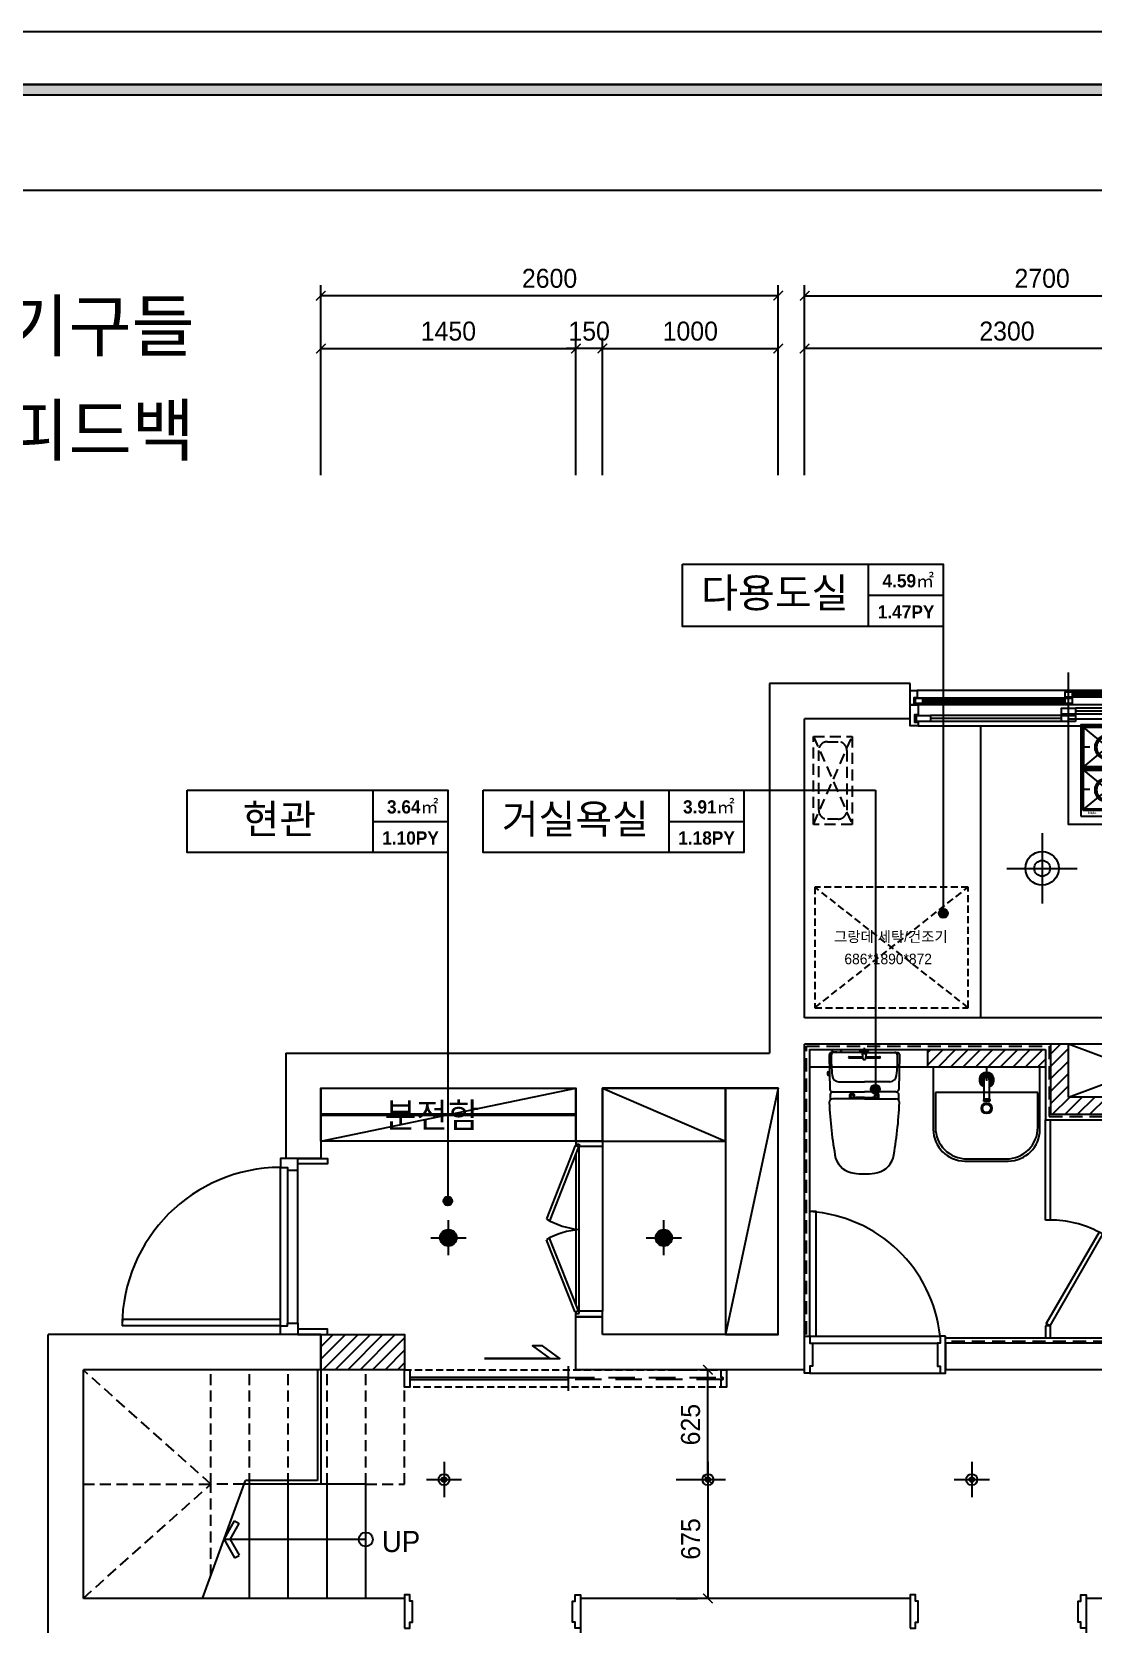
# Model space of a CAD drawing. Extents: x 11416736 to 11582377, y -14295679 to -14163266.
# Drawn here: x 11476515 to 11482548, y -14179648 to -14170596 of the extents above; entities that cross this region are included whole.
import ezdxf
from ezdxf.enums import TextEntityAlignment as Align

# ---------------------------------------------------------------- set-up
doc = ezdxf.new("R2010")
doc.units = 0
doc.header["$LTSCALE"] = 50
doc.header["$MEASUREMENT"] = 0
for name, pattern in [('DH-HID2', [1.2, 0.8, -0.4]), ('HID', [2.3, 1.5, -0.8]), ('HIDDEN', [0.375, 0.25, -0.125])]:
    doc.linetypes.add(name, pattern=pattern)
doc.layers.get('0').update_dxf_attribs({"linetype": 'CONTINUOUS'})
doc.layers.get('DEFPOINTS').update_dxf_attribs({"linetype": 'CONTINUOUS'})
for name, color, linetype in [('! 06 중심선', 11, 'CONTINUOUS'), ('! 07 유리', 153, 'CONTINUOUS'), ('! 08 창호', 4, 'CONTINUOUS'), ('! 10 계단', 9, 'CONTINUOUS'), ('! 12 지시선_안내선', 252, 'CONTINUOUS'), ('! 18 가구 주차 설치물', 252, 'CONTINUOUS'), ('! 22 text 진한선', 7, 'CONTINUOUS'), ('! 32 스크린 75', 155, 'CONTINUOUS'), ('- 02 내력벽', 2, 'CONTINUOUS'), ('- 03 비내력벽', 93, 'CONTINUOUS'), ('- 04 마감선 01', 125, 'CONTINUOUS'), ('- 06 마감선 03_방수', 8, 'HIDDEN'), ('0-ELC TEXT', 7, 'CONTINUOUS'), ('03-TEXT', 3, 'CONTINUOUS'), ('07-DIM WAL', 5, 'CONTINUOUS'), ('2.글자선', 60, 'CONTINUOUS'), ('6', 6, 'CONTINUOUS'), ('CEIL_SYM', 4, 'CONTINUOUS'), ('CO-BATH', 6, 'CONTINUOUS'), ('CO-DOOR', 8, 'CONTINUOUS'), ('CO-FURB-DN', 9, 'CONTINUOUS'), ('DIM', 7, 'CONTINUOUS'), ('E-WALL2', 3, 'CONTINUOUS'), ('F-SYM', 7, 'CONTINUOUS'), ('fin', 5, 'CONTINUOUS'), ('FORM(YOURNAME)-11', 1, 'CONTINUOUS'), ('FU-FURM', 251, 'DH-HID2'), ('HL', 6, 'HIDDEN'), ('RC-LIGHT', 7, 'CONTINUOUS'), ('도면층4', 4, 'CONTINUOUS')]:
    doc.layers.add(name, color=color, linetype=linetype)
doc.styles.add('DH-TEXT', font='')
doc.styles.add('YOURNAME', font='HY울릉도M.TTF')
doc.styles.add('굴림', font='Gulim.ttf')
doc.styles.add('넥슨고딕', font='NEXONLv1GothicBold.ttf')
doc.styles.add('맑은 고딕', font='malgun.ttf')
doc.styles.add('코레일둥고', font='Korail_Round_Gothic_Medium.ttf')
doc.styles.get('DH-TEXT').set_extended_font_data('HY울릉도L')
doc.dimstyles.new('YOURNAME-60', dxfattribs={"dimscale": 60, "dimtxt": 1.8, "dimasz": 0.9, "dimexe": 1, "dimexo": 3, "dimgap": 0.7, "dimtad": 1, "dimdec": 0, "dimzin": 0, "dimdsep": 46, "dimtxsty": 'YOURNAME', "dimblk": 'ARCHTICK', "dimcen": 0, "dimclrd": 1, "dimclre": 1, "dimclrt": 7, "dimadec": 0, "dimazin": 0, "dimtfac": 1, "dimtdec": 0, "dimtix": 1, "dimtmove": 2, "dimatfit": 3, "dimldrblk": 'ARCHTICK', "dimfxl": 0, "dimtolj": 1, "dimtzin": 0, "dimarcsym": 0})
pattern_1 = [(45, (0, 0), (-35.35533906, 35.35533906), [])]

# ---------------------------------------------------------------- blocks, each defined once
blk = doc.blocks.new('FORM-PLAN')
at = {"layer": 'FORM(YOURNAME)-11'}
h = blk.add_hatch(color=256, dxfattribs=at)
h.dxf.hatch_style = 1
h.paths.add_polyline_path([(-71444, 55115), (10556, 55115), (10556, 54915), (-71444, 54915)])
h.paths.add_polyline_path([(-71444, -2085), (10556, -2085), (10556, -2285), (-71444, -2285)])
at = {"layer": 'DEFPOINTS', "color": 158}
for points in [[(-71444, -2285), (10556, -2285), (10556, 55115), (-71444, 55115)], [(-69444, 53115), (-64, 53115), (-64, 1215), (-69444, 1215)]]:
    blk.add_lwpolyline(points, close=True, dxfattribs=at)
at = {"layer": 'FORM(YOURNAME)-11', "color": 250}
blk.add_lwpolyline([(-72444, -3285), (11556, -3285), (11556, 56115), (-72444, 56115)], close=True, dxfattribs=at)
at = {"layer": 'FORM(YOURNAME)-11'}
blk.add_lwpolyline([(-71444, 55115), (10556, 55115), (10556, 54915), (-71444, 54915)], close=True, dxfattribs=at)
at = {"layer": 'FORM(YOURNAME)-11', "color": 3, "style": 'YOURNAME'}
for tag, height, p in [('1', 450, (9905, 18188)), ('2', 450, (9905, 17544)), ('3', 450, (9905, 16257)), ('4', 450, (9905, 14326)), ('5', 515, (9905, 12009)), ('6', 515, (9905, 9757)), ('7', 515, (9905, 7504)), ('8', 515, (9905, 5252)), ('9', 515, (9905, 2999)), ('10', 515, (5655, 811)), ('11', 515, (9905, 747)), ('12', 515, (5655, -1441)), ('13', 515, (9905, -1441))]:
    blk.add_attdef(tag, text='', height=height, dxfattribs=at).set_placement(p, align=Align.MIDDLE_RIGHT)
blk = doc.blocks.new('*U327')
at = {"layer": 'F-SYM', "xscale": 0.3, "yscale": 0.3, "zscale": 0.3}
blk.add_blockref('FORM-PLAN', (11494228.9, -14187431), dxfattribs=at)
blk = doc.blocks.new('_ARCHTICK')
at = {"color": 0, "linetype": 'ByBlock', "const_width": 0.15}
blk.add_lwpolyline([(-0.5, -0.5), (0.5, 0.5)], dxfattribs=at)
blk = doc.blocks.new('*D229')
at = {"layer": 'DEFPOINTS', "color": 0, "ltscale": 30}
for p in [(11483607.6, -14172096.5), (11480907.6, -14173296.5), (11483607.6, -14173296.5)]:
    blk.add_point(p, dxfattribs=at)
at = {"layer": 'DIM', "color": 1, "lineweight": -2, "ltscale": 30}
for p, q in [((11480907.6, -14173116.5), (11480907.6, -14172036.5)), ((11480907.6, -14172096.5), (11483607.6, -14172096.5)), ((11483607.6, -14173116.5), (11483607.6, -14172036.5))]:
    blk.add_line(p, q, dxfattribs=at)
at = {"layer": 'DIM', "color": 1, "lineweight": -2, "ltscale": 30, "xscale": 54, "yscale": 54, "zscale": 54, "rotation": 180}
blk.add_blockref('_ARCHTICK', (11480907.6, -14172096.5), dxfattribs=at)
at = {"layer": 'DIM', "color": 1, "lineweight": -2, "ltscale": 30, "xscale": 54, "yscale": 54, "zscale": 54}
blk.add_blockref('_ARCHTICK', (11483607.6, -14172096.5), dxfattribs=at)
at = {"layer": 'DIM', "color": 7, "ltscale": 30, "insert": (11482257.6, -14171998.3), "char_height": 108, "attachment_point": 5, "style": 'YOURNAME'}
blk.add_mtext('\\A1;2700', dxfattribs=at)
blk = doc.blocks.new('*D231')
at = {"layer": 'DEFPOINTS', "color": 0, "ltscale": 30}
for p in [(11480907.6, -14172396.5), (11480907.6, -14173296.5), (11483207.6, -14173296.5)]:
    blk.add_point(p, dxfattribs=at)
at = {"layer": 'DIM', "color": 1, "lineweight": -2, "ltscale": 30}
for p, q in [((11480907.6, -14173116.5), (11480907.6, -14172336.5)), ((11483207.6, -14172396.5), (11480907.6, -14172396.5)), ((11483207.6, -14173116.5), (11483207.6, -14172336.5))]:
    blk.add_line(p, q, dxfattribs=at)
at = {"layer": 'DIM', "color": 1, "lineweight": -2, "ltscale": 30, "xscale": 54, "yscale": 54, "zscale": 54, "rotation": 180}
blk.add_blockref('_ARCHTICK', (11480907.6, -14172396.5), dxfattribs=at)
at = {"layer": 'DIM', "color": 1, "lineweight": -2, "ltscale": 30, "xscale": 54, "yscale": 54, "zscale": 54}
blk.add_blockref('_ARCHTICK', (11483207.6, -14172396.5), dxfattribs=at)
at = {"layer": 'DIM', "color": 7, "ltscale": 30, "insert": (11482057.6, -14172298.3), "char_height": 108, "attachment_point": 5, "style": 'YOURNAME'}
blk.add_mtext('\\A1;2300', dxfattribs=at)
blk = doc.blocks.new('*D232')
at = {"layer": 'DEFPOINTS', "color": 0, "ltscale": 30}
for p in [(11478157.6, -14172096.5), (11478157.6, -14173296.5), (11480757.6, -14173296.5)]:
    blk.add_point(p, dxfattribs=at)
at = {"layer": 'DIM', "color": 1, "lineweight": -2, "ltscale": 30}
for p, q in [((11478157.6, -14173116.5), (11478157.6, -14172036.5)), ((11480757.6, -14172096.5), (11478157.6, -14172096.5)), ((11480757.6, -14173116.5), (11480757.6, -14172036.5))]:
    blk.add_line(p, q, dxfattribs=at)
at = {"layer": 'DIM', "color": 1, "lineweight": -2, "ltscale": 30, "xscale": 54, "yscale": 54, "zscale": 54, "rotation": 180}
blk.add_blockref('_ARCHTICK', (11478157.6, -14172096.5), dxfattribs=at)
at = {"layer": 'DIM', "color": 1, "lineweight": -2, "ltscale": 30, "xscale": 54, "yscale": 54, "zscale": 54}
blk.add_blockref('_ARCHTICK', (11480757.6, -14172096.5), dxfattribs=at)
at = {"layer": 'DIM', "color": 7, "ltscale": 30, "insert": (11479457.6, -14171998.2), "char_height": 108, "attachment_point": 5, "style": 'YOURNAME'}
blk.add_mtext('\\A1;2600', dxfattribs=at)
blk = doc.blocks.new('*D233')
at = {"layer": 'DEFPOINTS', "color": 0, "ltscale": 30}
for p in [(11479607.6, -14172396.5), (11478157.6, -14173296.5), (11479607.6, -14173296.5)]:
    blk.add_point(p, dxfattribs=at)
at = {"layer": 'DIM', "color": 1, "lineweight": -2, "ltscale": 30}
for p, q in [((11478157.6, -14173116.5), (11478157.6, -14172336.5)), ((11478157.6, -14172396.5), (11479607.6, -14172396.5)), ((11479607.6, -14173116.5), (11479607.6, -14172336.5))]:
    blk.add_line(p, q, dxfattribs=at)
at = {"layer": 'DIM', "color": 1, "lineweight": -2, "ltscale": 30, "xscale": 54, "yscale": 54, "zscale": 54, "rotation": 180}
blk.add_blockref('_ARCHTICK', (11478157.6, -14172396.5), dxfattribs=at)
at = {"layer": 'DIM', "color": 1, "lineweight": -2, "ltscale": 30, "xscale": 54, "yscale": 54, "zscale": 54}
blk.add_blockref('_ARCHTICK', (11479607.6, -14172396.5), dxfattribs=at)
at = {"layer": 'DIM', "color": 7, "ltscale": 30, "insert": (11478882.6, -14172298.3), "char_height": 108, "attachment_point": 5, "style": 'YOURNAME'}
blk.add_mtext('\\A1;1450', dxfattribs=at)
blk = doc.blocks.new('*D234')
at = {"layer": 'DEFPOINTS', "color": 0, "ltscale": 30}
for p in [(11479607.6, -14172396.5), (11479607.6, -14173296.5), (11479757.6, -14173296.5)]:
    blk.add_point(p, dxfattribs=at)
at = {"layer": 'DIM', "color": 1, "lineweight": -2, "ltscale": 30}
for p, q in [((11479607.6, -14172396.5), (11479553.6, -14172396.5)), ((11479607.6, -14173116.5), (11479607.6, -14172336.5)), ((11479757.6, -14172396.5), (11479607.6, -14172396.5)), ((11479757.6, -14173116.5), (11479757.6, -14172336.5)), ((11479757.6, -14172396.5), (11479811.6, -14172396.5))]:
    blk.add_line(p, q, dxfattribs=at)
at = {"layer": 'DIM', "color": 1, "lineweight": -2, "ltscale": 30, "xscale": 54, "yscale": 54, "zscale": 54}
blk.add_blockref('_ARCHTICK', (11479607.6, -14172396.5), dxfattribs=at)
at = {"layer": 'DIM', "color": 1, "lineweight": -2, "ltscale": 30, "xscale": 54, "yscale": 54, "zscale": 54, "rotation": 180}
blk.add_blockref('_ARCHTICK', (11479757.6, -14172396.5), dxfattribs=at)
at = {"layer": 'DIM', "color": 7, "ltscale": 30, "insert": (11479682.6, -14172298.3), "char_height": 108, "attachment_point": 5, "style": 'YOURNAME'}
blk.add_mtext('\\A1;150', dxfattribs=at)
blk = doc.blocks.new('*D209')
at = {"layer": 'DEFPOINTS', "color": 0, "ltscale": 30}
for p in [(11480757.6, -14172396.5), (11479757.6, -14173296.5), (11480757.6, -14173296.5)]:
    blk.add_point(p, dxfattribs=at)
at = {"layer": 'DIM', "color": 1, "lineweight": -2, "ltscale": 30}
for p, q in [((11479757.6, -14173116.5), (11479757.6, -14172336.5)), ((11479757.6, -14172396.5), (11480757.6, -14172396.5)), ((11480757.6, -14173116.5), (11480757.6, -14172336.5))]:
    blk.add_line(p, q, dxfattribs=at)
at = {"layer": 'DIM', "color": 1, "lineweight": -2, "ltscale": 30, "xscale": 54, "yscale": 54, "zscale": 54, "rotation": 180}
blk.add_blockref('_ARCHTICK', (11479757.6, -14172396.5), dxfattribs=at)
at = {"layer": 'DIM', "color": 1, "lineweight": -2, "ltscale": 30, "xscale": 54, "yscale": 54, "zscale": 54}
blk.add_blockref('_ARCHTICK', (11480757.6, -14172396.5), dxfattribs=at)
at = {"layer": 'DIM', "color": 7, "ltscale": 30, "insert": (11480257.6, -14172298.3), "char_height": 108, "attachment_point": 5, "style": 'YOURNAME'}
blk.add_mtext('\\A1;1000', dxfattribs=at)
blk = doc.blocks.new('FFLOOR')
at = {"layer": '- 03 비내력벽', "ltscale": 30}
h = blk.add_hatch(dxfattribs=at)
h.set_pattern_fill('_USER', color=3, scale=50, angle=45, pattern_type=0)
h.set_pattern_definition(pattern_1)
h.paths.add_polyline_path([(11457407.6, -14176651.5), (11456607.6, -14176651.5), (11456607.6, -14176351.5), (11456507.6, -14176351.5), (11456507.6, -14176751.5), (11457407.6, -14176751.5)])
h.paths.add_polyline_path([(11462057.6, -14175601.5), (11461407.6, -14175601.5), (11461407.6, -14175701.5), (11462057.6, -14175701.5)])
h = blk.add_hatch(dxfattribs=at)
h.set_pattern_fill('_USER', color=3, scale=50, angle=45, pattern_type=0)
h.set_pattern_definition(pattern_1)
h.paths.add_polyline_path([(11456477.6, -14176381.5), (11455807.6, -14176381.5), (11455807.6, -14176481.5), (11456477.6, -14176481.5)])
at = {"layer": '! 06 중심선'}
for p, q in [((11457407.6, -14176651.5), (11456607.6, -14176351.5)), ((11456607.6, -14176651.5), (11457407.6, -14176351.5))]:
    blk.add_line(p, q, dxfattribs=at)
at = {"layer": '! 07 유리', "ltscale": 2}
for p, q in [((11456477.6, -14177351.5), (11456477.6, -14176781.5)), ((11456502.6, -14176781.5), (11456502.6, -14177351.5)), ((11456502.6, -14177351.5), (11456477.6, -14177351.5)), ((11456502.6, -14177951.5), (11456477.6, -14177951.5)), ((11456477.6, -14177951.5), (11456477.6, -14178021.5)), ((11456502.6, -14177951.5), (11456502.6, -14178021.5))]:
    blk.add_line(p, q, dxfattribs=at)
blk.add_lwpolyline([(11456781, -14177419.3), (11456481, -14177939), (11456502.6, -14177951.5), (11456802.6, -14177431.8)], close=True, dxfattribs=at)
at = {"layer": '! 07 유리'}
blk.add_arc((11456502.6, -14177951.5), 600.5, 62.38594, 90, dxfattribs=at)
at = {"layer": '! 08 창호'}
for p, q in [((11453957.6, -14176901.5), (11453807.6, -14176901.5)), ((11453807.6, -14176901.5), (11453807.6, -14176920.3)), ((11453807.6, -14176920.3), (11453826.2, -14176920.3)), ((11453807.6, -14176920.3), (11453807.6, -14176928.6)), ((11453826.2, -14176920.3), (11453826.2, -14176931.9)), ((11453957.6, -14176901.5), (11453957.6, -14176931.9)), ((11453803.4, -14176926.8), (11453639.9, -14177344.2)), ((11453821.8, -14176934.7), (11453658.3, -14177352.2)), ((11453821.8, -14176934.7), (11453803.4, -14176926.8)), ((11453807.6, -14176970.9), (11453807.6, -14177831.1)), ((11453826.2, -14177869.7), (11453826.2, -14176931.9)), ((11453957.6, -14176931.9), (11453826.2, -14176931.9)), ((11453957.6, -14176931.9), (11453957.6, -14177869.7)), ((11452127.6, -14177951.5), (11452127.6, -14177051.5)), ((11452167.6, -14177066.5), (11452167.6, -14177936.5)), ((11452227.6, -14177936.5), (11452227.6, -14177066.5)), ((11455137.6, -14178011.5), (11455137.6, -14177303)), ((11453803.4, -14177874.7), (11453639.6, -14177462.4)), ((11453821.8, -14177866.8), (11453658.1, -14177454.5)), ((11453821.8, -14177866.8), (11453803.4, -14177874.7)), ((11453807.6, -14177872.9), (11453807.6, -14177881.2)), ((11453807.6, -14177881.2), (11453826.2, -14177881.2)), ((11453807.6, -14177901.5), (11453807.6, -14177881.2)), ((11453957.6, -14177901.5), (11453807.6, -14177901.5)), ((11453957.6, -14177869.7), (11453826.2, -14177869.7)), ((11453826.2, -14177881.2), (11453826.2, -14177869.7)), ((11453957.6, -14177881.2), (11453957.6, -14177869.7)), ((11453957.6, -14177901.5), (11453957.6, -14177881.2)), ((11452127.6, -14177951.5), (11451227.6, -14177951.5)), ((11455137.6, -14178011.5), (11455877.6, -14178011.5)), ((11455152.6, -14178051.5), (11455862.6, -14178051.5)), ((11455137.6, -14178221.5), (11455877.6, -14178221.5))]:
    blk.add_line(p, q, dxfattribs=at)
for points in [[(11452157.6, -14177001.5), (11452127.6, -14177001.5), (11452127.6, -14177051.5), (11452167.6, -14177051.5), (11452167.6, -14177066.5), (11452227.6, -14177066.5), (11452227.6, -14177001.5), (11452197.6, -14177001.5)], [(11455137.6, -14178011.5), (11455172.6, -14178011.5), (11455172.6, -14177303), (11455137.6, -14177303)], [(11452127.6, -14177951.5), (11452127.6, -14177916.5), (11451227.6, -14177916.5), (11451227.6, -14177951.5)], [(11452157.6, -14178001.5), (11452127.6, -14178001.5), (11452127.6, -14177951.5), (11452167.6, -14177951.5), (11452167.6, -14177936.5), (11452227.6, -14177936.5), (11452227.6, -14178001.5), (11452197.6, -14178001.5)]]:
    blk.add_lwpolyline(points, dxfattribs=at)
for points in [[(11452395.6, -14177001.5), (11452395.6, -14177001.5), (11452395.6, -14177001.5), (11452395.6, -14177031.5), (11452227.6, -14177031.5), (11452227.6, -14177001.5), (11452395.6, -14177001.5), (11452395.6, -14177001.5)], [(11452395.6, -14178001.5), (11452395.6, -14178001.5), (11452395.6, -14178001.5), (11452395.6, -14177971.5), (11452227.6, -14177971.5), (11452227.6, -14178001.5), (11452395.6, -14178001.5), (11452395.6, -14178001.5)], [(11455107.6, -14178011.5), (11455137.6, -14178011.5), (11455137.6, -14178051.5), (11455152.6, -14178051.5), (11455152.6, -14178181.5), (11455137.6, -14178181.5), (11455137.6, -14178221.5), (11455107.6, -14178221.5)], [(11455907.6, -14178011.5), (11455877.6, -14178011.5), (11455877.6, -14178051.5), (11455862.6, -14178051.5), (11455862.6, -14178181.5), (11455877.6, -14178181.5), (11455877.6, -14178221.5), (11455907.6, -14178221.5)], [(11452832.6, -14179671.5), (11452862.6, -14179671.5), (11452862.6, -14179636.5), (11452877.6, -14179636.5), (11452877.6, -14179516.5), (11452862.6, -14179516.5), (11452862.6, -14179481.5), (11452832.6, -14179481.5)], [(11453832.6, -14179671.5), (11453802.6, -14179671.5), (11453802.6, -14179636.5), (11453787.6, -14179636.5), (11453787.6, -14179516.5), (11453802.6, -14179516.5), (11453802.6, -14179481.5), (11453832.6, -14179481.5)], [(11455707.6, -14179671.5), (11455737.6, -14179671.5), (11455737.6, -14179636.5), (11455752.6, -14179636.5), (11455752.6, -14179516.5), (11455737.6, -14179516.5), (11455737.6, -14179481.5), (11455707.6, -14179481.5)], [(11456707.6, -14179671.5), (11456677.6, -14179671.5), (11456677.6, -14179636.5), (11456662.6, -14179636.5), (11456662.6, -14179516.5), (11456677.6, -14179516.5), (11456677.6, -14179481.5), (11456707.6, -14179481.5)]]:
    blk.add_lwpolyline(points, close=True, dxfattribs=at)
for centre, radius, start, end in [((11452131.5, -14177955.3), 903.8, 90.24301, 179.75699), ((11453865.4, -14176968.8), 437.9, 239.01232, 264.92126), ((11455088.4, -14178095.1), 793.6, 6.04633, 86.44526), ((11453857.5, -14177838.5), 434.6, 94.07183, 120.07913)]:
    blk.add_arc(centre, radius, start, end, dxfattribs=at)
at = {"layer": '! 10 계단', "ltscale": 30}
for p, q in [((11456107.6, -14174541.5), (11456107.6, -14176201.5)), ((11452612.6, -14178851.5, 0), (11451922.1, -14178851.5, 0)), ((11451952.6, -14179501.5, 0), (11451952.6, -14178851.5, 0)), ((11452172.6, -14179501.5, 0), (11452172.6, -14178851.5, 0)), ((11452392.6, -14179501.5, 0), (11452392.6, -14178851.5, 0)), ((11452612.6, -14179501.5, 0), (11452612.6, -14178851.5, 0))]:
    blk.add_line(p, q, dxfattribs=at)
at = {"layer": '! 12 지시선_안내선', "ltscale": 30}
for p, q in [((11451684.8, -14179501.5, 0), (11451929.4, -14178831.5, 0)), ((11451807.1, -14179166.5, 0), (11451867.2, -14179061.2, 0)), ((11451841.7, -14179166.5, 0), (11451893.2, -14179076.3, 0)), ((11451867.2, -14179061.2, 0), (11451893.3, -14179076.1, 0)), ((11451807.1, -14179166.5, 0), (11451867.2, -14179271.7, 0)), ((11452612.6, -14179166.5, 0), (11451807.1, -14179166.5, 0)), ((11451841.7, -14179166.5, 0), (11451893.2, -14179256.6, 0)), ((11451867.2, -14179271.7, 0), (11451893.3, -14179256.8, 0))]:
    blk.add_line(p, q, dxfattribs=at)
blk.add_circle((11452612.6, -14179166.5, 0), 39.9, dxfattribs=at)
at = {"layer": '! 18 가구 주차 설치물', "linetype": 'HIDDEN', "ltscale": 5}
for p, q in [((11455157.6, -14175101.5), (11455157.6, -14174601.5)), ((11455157.6, -14174601.5), (11455377.6, -14174601.5)), ((11455157.6, -14175101.5), (11455377.6, -14174601.5)), ((11455237.6, -14174631.5), (11455297.6, -14174631.5)), ((11455377.6, -14174601.5), (11455377.6, -14175101.5)), ((11455187.6, -14175021.5), (11455187.6, -14174681.5)), ((11455347.6, -14174681.5), (11455347.6, -14175021.5)), ((11455377.6, -14175101.5), (11455157.6, -14175101.5)), ((11455297.6, -14175071.5), (11455237.6, -14175071.5))]:
    blk.add_line(p, q, dxfattribs=at)
blk.add_lwpolyline([(11455157.6, -14174601.5), (11455377.6, -14175101.5)], dxfattribs=at)
for centre, start, end in [((11455237.6, -14174681.5), 90, 180), ((11455297.6, -14174681.5), 0, 90), ((11455237.6, -14175021.5), 180, 270), ((11455297.6, -14175021.5), 270, 0)]:
    blk.add_arc(centre, 50, start, end, dxfattribs=at)
at = {"layer": '! 32 스크린 75'}
for p, q in [((11456607.6, -14174639), (11456607.6, -14174239)), ((11456587.6, -14174384.5), (11455737.6, -14174384.5)), ((11457487.6, -14174341.5), (11455747.6, -14174341.5)), ((11457437.6, -14174348.5), (11456587.6, -14174348.5)), ((11457437.6, -14174359.5), (11456627.6, -14174359.5)), ((11457437.6, -14174367.5), (11456627.6, -14174367.5)), ((11457437.6, -14174378.5), (11456627.6, -14174378.5)), ((11457462.6, -14174421.5), (11455752.6, -14174421.5)), ((11456587.6, -14174395.5), (11455777.6, -14174395.5)), ((11456587.6, -14174403.5), (11455777.6, -14174403.5)), ((11456587.6, -14174414.5), (11455777.6, -14174414.5)), ((11457392.6, -14174441), (11456647.6, -14174441)), ((11457392.6, -14174458), (11456647.6, -14174458)), ((11457392.6, -14174476), (11456647.6, -14174476)), ((11455752.6, -14174541.5), (11457462.6, -14174541.5)), ((11456567.6, -14174482), (11455822.6, -14174482)), ((11456567.6, -14174499), (11455822.6, -14174499)), ((11456567.6, -14174517), (11455822.6, -14174517))]:
    blk.add_line(p, q, dxfattribs=at)
blk.add_lwpolyline([(11455707.6, -14174366.5), (11455707.6, -14174341.5), (11455747.6, -14174341.5), (11455747.6, -14174381.5), (11455727.6, -14174381.5), (11455727.6, -14174421.5), (11455707.6, -14174421.5), (11455707.6, -14174396.5)], dxfattribs=at)
for points in [[(11455777.6, -14174414.5), (11455737.6, -14174414.5), (11455737.6, -14174384.5), (11455777.6, -14174384.5)], [(11456627.6, -14174378.5), (11456587.6, -14174378.5), (11456587.6, -14174348.5), (11456627.6, -14174348.5)], [(11456627.6, -14174414.5), (11456587.6, -14174414.5), (11456587.6, -14174384.5), (11456627.6, -14174384.5)], [(11455707.6, -14174421.5), (11455752.6, -14174421.5), (11455752.6, -14174479), (11455732.6, -14174479), (11455732.6, -14174520), (11455752.6, -14174520), (11455752.6, -14174541.5), (11455707.6, -14174541.5)], [(11456647.6, -14174476), (11456567.6, -14174476), (11456567.6, -14174441), (11456647.6, -14174441)], [(11455822.6, -14174517), (11455742.6, -14174517), (11455742.6, -14174482), (11455822.6, -14174482)], [(11456647.6, -14174517), (11456567.6, -14174517), (11456567.6, -14174482), (11456647.6, -14174482)]]:
    blk.add_lwpolyline(points, close=True, dxfattribs=at)
at = {"layer": '- 02 내력벽', "ltscale": 30}
for p, q in [((11454907.6, -14174301.5), (11454907.6, -14176401.5)), ((11455707.6, -14174301.5), (11454907.6, -14174301.5)), ((11455707.6, -14174501.5), (11455107.6, -14174501.5)), ((11457807.6, -14176201.5), (11455107.6, -14176201.5)), ((11455107.6, -14178201.5), (11455107.6, -14176351.5)), ((11457407.6, -14176351.5), (11455107.6, -14176351.5)), ((11452157.6, -14176401.5), (11452157.6, -14177001.5)), ((11452357.6, -14176601.5), (11452357.6, -14177001.5)), ((11452357.6, -14176601.5), (11453807.6, -14176601.5)), ((11453807.6, -14176901.5), (11453807.6, -14176601.5)), ((11453957.6, -14176901.5), (11453957.6, -14176601.5)), ((11454957.6, -14178001.5), (11454957.6, -14176601.5)), ((11453807.6, -14176901.5), (11453957.6, -14176901.5)), ((11452357.6, -14177001.5), (11452157.6, -14177001.5)), ((11453807.6, -14178201.5), (11453807.6, -14177901.5)), ((11453807.6, -14177901.5), (11453957.6, -14177901.5)), ((11453957.6, -14178001.5), (11453957.6, -14177901.5)), ((11450807.6, -14183551.5), (11450807.6, -14178001.5)), ((11452357.6, -14178001.5), (11452357.6, -14178201.5)), ((11454957.6, -14178001.5), (11453957.6, -14178001.5)), ((11457407.6, -14178051.5), (11455907.6, -14178051.5)), ((11452357.6, -14178201.5), (11451007.6, -14178201.5)), ((11455107.6, -14178201.5), (11453807.6, -14178201.5)), ((11457557.6, -14178201.5), (11455907.6, -14178201.5)), ((11452832.6, -14179501.5), (11451007.6, -14179501.5)), ((11455707.6, -14179501.5), (11453832.6, -14179501.5)), ((11453832.6, -14179501.5), (11453832.6, -14183351.5)), ((11456907.6, -14179501.5), (11456707.6, -14179501.5)), ((11456707.6, -14179501.5), (11456707.6, -14183351.5))]:
    blk.add_line(p, q, dxfattribs=at)
at = {"layer": '- 02 내력벽'}
for p, q in [((11455707.6, -14174501.5), (11455707.6, -14174301.5)), ((11455107.6, -14176201.5), (11455107.6, -14174501.5)), ((11453957.6, -14176601.5), (11454957.6, -14176601.5)), ((11452357.6, -14178001.5), (11450807.6, -14178001.5)), ((11455907.6, -14178051.5), (11455907.6, -14178201.5)), ((11451007.6, -14179501.5), (11451007.6, -14178201.5)), ((11452832.6, -14179501.5), (11452832.6, -14179651.5)), ((11455707.6, -14179501.5), (11455707.6, -14179651.5))]:
    blk.add_line(p, q, dxfattribs=at)
at = {"layer": '- 02 내력벽', "color": 2, "ltscale": 30}
blk.add_line((11452157.6, -14176401.5), (11454907.6, -14176401.5), dxfattribs=at)
at = {"layer": '- 02 내력벽', "ltscale": 30}
blk.add_lwpolyline([(11456507.4, -14176351.5), (11455107.6, -14176351.5)], dxfattribs=at)
at = {"layer": '- 03 비내력벽', "color": 3, "ltscale": 30}
blk.add_line((11455807.6, -14176481.5), (11455807.6, -14176381.5), dxfattribs=at)
for points in [[(11457407.6, -14176751.5), (11456507.6, -14176751.5), (11456507.6, -14176351.5)], [(11457407.6, -14176651.5), (11456607.6, -14176651.5), (11456607.6, -14176351.5)], [(11456477.6, -14176381.5), (11456477.6, -14176481.5), (11455137.6, -14176481.5), (11455137.6, -14176381.5), (11456477.6, -14176381.5)]]:
    blk.add_lwpolyline(points, dxfattribs=at)
at = {"layer": '- 04 마감선 01', "ltscale": 30}
for p, q in [((11455137.6, -14178001.5), (11455137.6, -14176381.5)), ((11455137.6, -14176381.5), (11456477.6, -14176381.5)), ((11456477.6, -14176381.5), (11456477.6, -14176781.5)), ((11456477.6, -14176781.5), (11457377.6, -14176781.5)), ((11457377.6, -14178021.5), (11455907.6, -14178021.5))]:
    blk.add_line(p, q, dxfattribs=at)
at = {"layer": '- 06 마감선 03_방수', "linetype": 'HID'}
for p, q in [((11455117.6, -14178001.5), (11455117.6, -14176361.5)), ((11455117.6, -14176361.5), (11456497.6, -14176361.5)), ((11456497.6, -14176361.5), (11456497.6, -14176761.5)), ((11456497.6, -14176761.5), (11457397.6, -14176761.5)), ((11457397.6, -14178041.5), (11455907.6, -14178041.5))]:
    blk.add_line(p, q, dxfattribs=at)
at = {"color": 8, "linetype": 'HIDDEN', "ltscale": 5}
for p, q in [((11451732.6, -14178851.5, 0), (11451007.6, -14178203.6, 0)), ((11451732.6, -14178851.5, 0), (11451732.6, -14178201.5, 0)), ((11451952.6, -14178851.5, 0), (11451952.6, -14178201.5, 0)), ((11452172.6, -14178851.5, 0), (11452172.6, -14178201.5, 0)), ((11452392.6, -14178851.5, 0), (11452392.6, -14178221.5, 0)), ((11452612.6, -14178851.5, 0), (11452612.6, -14178221.5, 0)), ((11452832.6, -14178851.5, 0), (11452832.6, -14178221.5, 0)), ((11451007.6, -14179499.3, 0), (11451732.6, -14178851.5, 0)), ((11451007.6, -14178851.5, 0), (11451732.6, -14178851.5, 0)), ((11451732.6, -14179370.5, 0), (11451732.6, -14178851.5, 0)), ((11451922.1, -14178851.5, 0), (11451732.6, -14178851.5, 0)), ((11452612.6, -14178851.5, 0), (11452832.6, -14178851.5, 0))]:
    blk.add_line(p, q, dxfattribs=at)
at = {"layer": '6', "ltscale": 30}
for p, q in [((11452337.6, -14178201.5), (11452337.6, -14178831.5, 0)), ((11452357.6, -14178201.5), (11452357.6, -14178851.5, 0)), ((11452337.6, -14178831.5, 0), (11451929.4, -14178831.5, 0))]:
    blk.add_line(p, q, dxfattribs=at)
at = {"layer": '! 22 text 진한선', "linetype": 'Continuous', "style": '굴림'}
blk.add_text('UP', height=120, dxfattribs=at).set_placement((11452704.4, -14179238.1, 0))
blk = doc.blocks.new('FB-008')
at = {"layer": 'CO-FURB-DN', "color": 251}
for p, q in [((290, 510), (10, 510)), ((290, 510), (10, 510)), ((10, 510), (10, 35)), ((10, 510), (10, 277.5)), ((285, 505), (15, 505)), ((15, 505), (119.9, 418.5)), ((15, 505), (15, 282.5)), ((281.9, 505), (177.6, 418.2)), ((285, 282.5), (285, 505)), ((290, 35), (290, 510)), ((290, 277.5), (290, 510)), ((50.4, 392.8), (15.3, 392.8)), ((119.2, 367.9), (16.6, 282.5)), ((178.5, 368.5), (282.9, 282.5)), ((285, 392.8), (249, 392.8)), ((287.9, 277.5), (8.5, 277.5)), ((10, 277.5), (290, 277.5)), ((15, 282.5), (285, 282.5)), ((287.9, 267.5), (8.5, 267.5)), ((15, 262.5), (285, 262.5)), ((15, 262.5), (120.1, 175.9)), ((15, 40), (15, 262.5)), ((285, 262.5), (179.5, 175.6)), ((285, 262.5), (285, 40)), ((50.4, 152.1), (14.1, 152.1)), ((118.8, 125.5), (15, 40)), ((180.8, 125.9), (285, 40)), ((285, 152.1), (249, 152.1)), ((10, 35), (290, 35)), ((285, 40), (15, 40))]:
    blk.add_line(p, q, dxfattribs=at)
at = {"layer": 'CO-FURB-DN'}
blk.add_lwpolyline([(0, 0), (300, 0), (300, 520), (0, 520)], close=True, dxfattribs=at)
at = {"layer": 'CO-FURB-DN', "color": 251}
for centre, radius in [((149.7, 392.8), 69.3), ((149.7, 392.8), 59.3), ((149.7, 149.9), 69.3), ((149.7, 149.9), 59.3), ((224.7, 27.8), 1.38), ((224.7, 19.1), 1.38), ((239.5, 22.1), 7.55), ((265.6, 27.8), 1.38), ((265.6, 19.1), 1.38), ((281, 22.1), 7.55)]:
    blk.add_circle(centre, radius, dxfattribs=at)
at = {"layer": 'CO-FURB-DN', "color": 251, "style": 'DH-TEXT'}
blk.add_text('Miele', height=15, dxfattribs=at).set_placement((38.3, 12.3))
blk = doc.blocks.new('cjswjdeh')
at = {"layer": 'E-WALL2', "ltscale": 30}
h = blk.add_hatch(dxfattribs=at)
h.set_pattern_fill('_USER', color=256, scale=50, angle=45, pattern_type=0)
h.set_pattern_definition([(45, (25800, 0), (-35.35533906, 35.35533906), [])])
h.paths.add_polyline_path([(11478157.6, -14178001.5), (11478632.6, -14178001.5), (11478632.6, -14178201.5), (11478157.6, -14178201.5)])
at = {"color": 8}
for p, q in [((11481247, -14176381.5), (11481247, -14176372.7)), ((11481223, -14176381.5), (11481271, -14176381.5)), ((11481942, -14176481.5), (11481942, -14176559.5))]:
    blk.add_line(p, q, dxfattribs=at)
at = {"layer": '6', "color": 8, "ltscale": 30}
blk.add_line((11478157.6, -14176901.5), (11479607.6, -14176601.5), dxfattribs=at)
for points in [[(11483607.6, -14174501.5), (11483607.6, -14175101.5), (11482407.6, -14175101.5), (11482407.6, -14174501.5), (11483607.6, -14174501.5)], [(11479757.6, -14176601.5), (11479757.6, -14176901.5), (11480457.6, -14176901.5), (11480457.6, -14176601.5), (11479757.6, -14176601.5), (11480457.6, -14176901.5)], [(11480757.6, -14176601.5), (11480457.6, -14176601.5), (11480457.6, -14178001.5), (11480757.6, -14178001.5), (11480757.6, -14176601.5), (11480457.6, -14178001.5)]]:
    blk.add_lwpolyline(points, dxfattribs=at)
blk.add_lwpolyline([(11479607.6, -14176901.5), (11478157.6, -14176901.5), (11478157.6, -14176601.5), (11479607.6, -14176601.5)], close=True, dxfattribs=at)
at = {"layer": 'CO-BATH', "color": 8}
for p, q in [((11481639, -14176481.5), (11481639, -14176835.5)), ((11482245, -14176481.5), (11481639, -14176481.5)), ((11481927, -14176553.5), (11481927, -14176662.1)), ((11481957, -14176553.5), (11481957, -14176662.1)), ((11482245, -14176835.5), (11482245, -14176481.5)), ((11481651, -14176625.5), (11481651, -14176823.5)), ((11482233, -14176625.5), (11481651, -14176625.5)), ((11482233, -14176823.5), (11482233, -14176625.5)), ((11481924.6, -14176668.1), (11481924.6, -14176674.1)), ((11481924.6, -14176668.1), (11481959.4, -14176668.1)), ((11481924.6, -14176674.1), (11481959.4, -14176674.1)), ((11481925.8, -14176662.1), (11481925.8, -14176668.1)), ((11481925.8, -14176662.1), (11481958.2, -14176662.1)), ((11481958.2, -14176662.1), (11481958.2, -14176668.1)), ((11481959.4, -14176668.1), (11481959.4, -14176674.1)), ((11481831, -14177003.5), (11482053, -14177003.5)), ((11481819, -14177015.5), (11482065, -14177015.5))]:
    blk.add_line(p, q, dxfattribs=at)
for radius in [30, 24]:
    blk.add_circle((11481942, -14176715.5), radius, dxfattribs=at)
for centre, radius, start, end in [((11481942, -14176553.5), 42, 290.92481, 249.07514), ((11481942, -14176553.5), 36, 294.62429, 245.37566), ((11481942, -14176553.5), 30, 299.99998, 239.99998), ((11481942, -14176553.5), 21.6, 313.98294, 226.01701), ((11481942, -14176553.5), 15, 359.99998, 179.99998), ((11481831, -14176823.5), 180, 180, 270), ((11482053, -14176823.5), 180, 270, 0), ((11481819, -14176835.5), 180, 180, 270), ((11482065, -14176835.5), 180, 270, 0)]:
    blk.add_arc(centre, radius, start, end, dxfattribs=at)
at = {"layer": 'CO-DOOR', "color": 8}
blk.add_line((11479562.6, -14178181.3, 0), (11479562.6, -14178321.3, 0), dxfattribs=at)
at = {"layer": 'CO-DOOR', "color": 8, "elevation": 0}
for points in [[(11479087.6, -14178137.3), (11479516.8, -14178137.3), (11479418.2, -14178065), (11479359.8, -14178065), (11479458.5, -14178137.3), (11479087.6, -14178137.3)], [(11478662.6, -14178256.3), (11479562.6, -14178256.3), (11479562.6, -14178246.3), (11478662.6, -14178246.3)]]:
    blk.add_lwpolyline(points, close=True, dxfattribs=at)
at = {"layer": 'CO-DOOR', "color": 8, "linetype": 'DH-HID2', "elevation": 0}
blk.add_lwpolyline([(11478632.6, -14178201.5), (11480462.6, -14178201.5), (11480462.6, -14178301.5), (11478632.6, -14178301.5)], close=True, dxfattribs=at)
at = {"layer": 'CO-DOOR', "color": 8, "linetype": 'HID', "ltscale": 2, "elevation": 0}
blk.add_lwpolyline([(11480442.6, -14178256.3), (11479562.6, -14178256.3), (11479562.6, -14178246.3), (11480442.6, -14178246.3)], close=True, dxfattribs=at)
at = {"layer": 'E-WALL2', "ltscale": 30}
blk.add_lwpolyline([(11478157.6, -14178001.5), (11478632.6, -14178001.5), (11478632.6, -14178201.5), (11478157.6, -14178201.5)], close=True, dxfattribs=at)
at = {"layer": 'fin', "color": 8}
for p, q in [((11481239.1, -14176397.9), (11481074.5, -14176397.9)), ((11481091.3, -14176396.5), (11481078.8, -14176396.5)), ((11481091.3, -14176396.5), (11481103.8, -14176396.5)), ((11481255, -14176397.9), (11481419.6, -14176397.9)), ((11481066.7, -14176622.9), (11481247, -14176622.9)), ((11481101.8, -14176565.1), (11481247, -14176565.1)), ((11481392.3, -14176565.1), (11481247, -14176565.1)), ((11481427.4, -14176622.9), (11481247, -14176622.9)), ((11481247, -14176662.1), (11481067.8, -14176662.1)), ((11481247, -14176662.1), (11481426.3, -14176662.1))]:
    blk.add_line(p, q, dxfattribs=at)
for points in [[(11481074.5, -14176397.9), (11481062, -14176397.9, 0.421209), (11481047, -14176413.2), (11481051.7, -14176608.2, 0.001659)], [(11481419.6, -14176397.9), (11481432.1, -14176397.9, -0.421209), (11481447, -14176413.2), (11481442.4, -14176608.2, -0.001659)], [(11481066.7, -14176622.9, 0.371724), (11481052.3, -14176637.6, 0.003515), (11481053.1, -14176668.5, 0.320541)], [(11481427.4, -14176622.9, -0.371724), (11481441.8, -14176637.6, -0.003515), (11481441, -14176668.5, -0.320541)]]:
    blk.add_lwpolyline(points, format="xyb", dxfattribs=at)
for centre, radius, start, end in [((11482058.4, -14176425.7), 1000, 179.31159, 185.94375), ((11481074.5, -14176413.9), 16, 90, 179.31159), ((11481078.8, -14176381.5), 15, 180, 270), ((11481103.8, -14176381.5), 15, 270, 0), ((11481419.6, -14176413.9), 16, 0.68841, 90), ((11480435.7, -14176425.7), 1000, 354.05625, 0.68841), ((11481103.5, -14176525.1), 40, 185.94375, 267.51291), ((11481390.6, -14176525.1), 40, 272.48709, 354.05625), ((11481066.7, -14176607.9), 15, 181.36509, 270), ((11481427.4, -14176607.9), 15, 270, 358.63491), ((11481067.8, -14176682.1), 20, 90, 182.3333), ((11483251.8, -14176593.1), 2205.9, 182.3333, 190.60807), ((11479242.3, -14176593.1), 2205.9, 349.39193, 357.6667), ((11481426.3, -14176682.1), 20, 357.6667, 90), ((11481202.8, -14176959.8), 125.5, 198.2964, 263.42408), ((11481291.3, -14176959.8), 125.5, 276.57592, 341.7036), ((11481247, -14176682.9), 405.9, 261.69926, 270), ((11481247, -14176682.9), 405.9, 270, 278.30074)]:
    blk.add_arc(centre, radius, start, end, dxfattribs=at)
at = {"layer": 'FU-FURM', "color": 8}
for p, q in [((11481837.7, -14176143.6), (11480965.7, -14175457.6)), ((11480965.7, -14176143.6), (11481837.7, -14175457.6))]:
    blk.add_line(p, q, dxfattribs=at)
blk.add_lwpolyline([(11481837.7, -14176143.6), (11481837.7, -14175457.6), (11480965.7, -14175457.6), (11480965.7, -14176143.6)], close=True, dxfattribs=at)
at = {"layer": 'HL', "color": 8, "linetype": 'Continuous'}
for p, q in [((11481160.5, -14176422.5), (11481238.5, -14176422.5)), ((11481160.5, -14176429.5), (11481239.6, -14176429.5)), ((11481223, -14176391.5), (11481223, -14176381.5)), ((11481223, -14176391.5), (11481271, -14176391.5)), ((11481240.1, -14176396.2), (11481234.7, -14176391.5)), ((11481235.7, -14176403.2), (11481240.1, -14176396.2)), ((11481241.1, -14176437.6), (11481235.7, -14176403.2)), ((11481235.7, -14176403.2), (11481258.4, -14176403.2)), ((11481240.1, -14176396.2), (11481254, -14176396.2)), ((11481241.1, -14176437.6), (11481253, -14176437.6)), ((11481253, -14176437.6), (11481258.4, -14176403.2)), ((11481254, -14176396.2), (11481259.4, -14176391.5)), ((11481258.4, -14176403.2), (11481254, -14176396.2)), ((11481254.5, -14176429.5), (11481333.5, -14176429.5)), ((11481255.5, -14176422.5), (11481333.5, -14176422.5)), ((11481271, -14176391.5), (11481271, -14176381.5)), ((11481038.1, -14176511.8), (11481038.1, -14176523.9)), ((11481042.1, -14176507.8), (11481049.3, -14176507.8)), ((11481042.1, -14176527.9), (11481049.8, -14176527.9)), ((11481247, -14176655.1), (11481200.7, -14176655.1)), ((11481247, -14176655.1), (11481293.4, -14176655.1))]:
    blk.add_line(p, q, dxfattribs=at)
for points in [[(11481164.5, -14176662.1), (11481164.5, -14176637.9, -0.414214), (11481168.5, -14176633.9), (11481185, -14176633.9, -0.414214), (11481189, -14176637.9), (11481189, -14176653.5), (11481189, -14176662.1)], [(11481329.6, -14176662.1), (11481329.6, -14176637.9, 0.414214), (11481325.6, -14176633.9), (11481309.1, -14176633.9, 0.414214), (11481305.1, -14176637.9), (11481305.1, -14176653.5), (11481305.1, -14176662.1)], [(11481189, -14176653.5), (11481198.7, -14176653.5, -0.414214), (11481200.7, -14176655.5), (11481200.7, -14176662.1)], [(11481305.1, -14176653.5), (11481295.4, -14176653.5, 0.414214), (11481293.4, -14176655.5), (11481293.4, -14176662.1)]]:
    blk.add_lwpolyline(points, format="xyb", dxfattribs=at)
for centre in [(11481177, -14176647.9), (11481317, -14176647.9)]:
    blk.add_circle(centre, 8, dxfattribs=at)
for centre, radius, start, end in [((11481160.5, -14176426), 3.5, 90, 270), ((11481333.5, -14176426), 3.5, 270, 90), ((11481042.1, -14176511.8), 4, 90, 180), ((11481042.1, -14176523.9), 4, 180, 270)]:
    blk.add_arc(centre, radius, start, end, dxfattribs=at)
at = {"layer": '도면층4', "color": 8, "elevation": 0}
for points in [[(11478632.6, -14178201.5), (11478662.6, -14178201.5), (11478662.6, -14178301.5), (11478632.6, -14178301.5)], [(11480432.6, -14178201.5), (11480462.6, -14178201.5), (11480462.6, -14178301.5), (11480432.6, -14178301.5), (11480432.6, -14178256.5), (11480442.6, -14178256.5), (11480442.6, -14178246.5), (11480432.6, -14178246.5), (11480432.6, -14178201.5)]]:
    blk.add_lwpolyline(points, close=True, dxfattribs=at)
blk.add_blockref('FFLOOR', (25800, 0))
at = {"layer": 'CO-FURB-DN', "color": 8}
blk.add_blockref('FB-008', (11482478, -14175055.8), dxfattribs=at)
at = {"layer": 'FU-FURM', "color": 8, "style": '코레일둥고'}
for s, p in [('그랑데 세탁/건조기', (11481074.7, -14175770.2)), ('686*1890*872', (11481133.6, -14175896.6))]:
    blk.add_text(s, height=60, dxfattribs=at).set_placement(p)
blk = doc.blocks.new('1s')
at = {"linetype": 'Continuous'}
h = blk.add_hatch(color=4, dxfattribs=at)
h.dxf.hatch_style = 1
edge = h.paths.add_edge_path()
edge.add_arc((11539327.2, -14281065.6), 13.8, 0, 360)
at = {"color": 1, "linetype": 'Continuous'}
for p, q in [((11539327.2, -14280965.6), (11539327.2, -14281165.6)), ((11539427.2, -14281065.6), (11539227.2, -14281065.6))]:
    blk.add_line(p, q, dxfattribs=at)
at = {"color": 4, "linetype": 'Continuous'}
for radius in [31.5, 13.8]:
    blk.add_circle((11539327.2, -14281065.6), radius, dxfattribs=at)
blk = doc.blocks.new('ADDDD')
at = {"layer": 'CEIL_SYM', "color": 1, "linetype": 'Continuous'}
for p, q in [((101438.4, 99576), (101438.4, 99176)), ((101238.4, 99376), (101638.4, 99376))]:
    blk.add_line(p, q, dxfattribs=at)
at = {"layer": 'CEIL_SYM', "color": 4, "linetype": 'Continuous'}
blk.add_circle((101438.4, 99376), 95, dxfattribs=at)
at = {"layer": 'CEIL_SYM', "color": 7, "linetype": 'Continuous'}
blk.add_circle((101438.4, 99376), 45, dxfattribs=at)
blk = doc.blocks.new('1')
at = {"linetype": 'Continuous'}
h = blk.add_hatch(color=4, dxfattribs=at)
h.dxf.hatch_style = 1
edge = h.paths.add_edge_path()
edge.add_arc((11539653, -14273504), 56.2, 0, 360)
at = {"color": 1, "linetype": 'Continuous'}
for p, q in [((11539653, -14273637), (11539653, -14273370)), ((11539520, -14273504), (11539787, -14273504))]:
    blk.add_line(p, q, dxfattribs=at)
at = {"color": 4, "linetype": 'Continuous'}
for radius in [62.2, 56.2]:
    blk.add_circle((11539653, -14273504), radius, dxfattribs=at)
blk = doc.blocks.new('*D271')
at = {"layer": '07-DIM WAL', "color": 1, "lineweight": -2, "ltscale": 30}
for p, q in [((11480177.6, -14178201.5), (11480297.6, -14178201.5)), ((11480357.6, -14178826.1), (11480357.6, -14178201.5)), ((11480177.6, -14178826.1), (11480297.6, -14178826.1))]:
    blk.add_line(p, q, dxfattribs=at)
at = {"layer": 'DEFPOINTS', "color": 0, "ltscale": 30}
for p in [(11480357.6, -14178201.5), (11480357.6, -14178201.5), (11480357.6, -14178826.1)]:
    blk.add_point(p, dxfattribs=at)
at = {"layer": '07-DIM WAL', "color": 1, "lineweight": -2, "ltscale": 30, "xscale": 54, "yscale": 54, "zscale": 54}
for p, rotation in [((11480357.6, -14178201.5), 90), ((11480357.6, -14178826.1), 270)]:
    blk.add_blockref('_ARCHTICK', p, dxfattribs=dict(at, rotation=rotation))
at = {"layer": '07-DIM WAL', "color": 7, "ltscale": 30, "insert": (11480259.4, -14178513.8), "char_height": 108, "attachment_point": 5, "rotation": 90, "style": 'YOURNAME'}
blk.add_mtext('\\A1;625', dxfattribs=at)
blk = doc.blocks.new('*D272')
at = {"layer": '07-DIM WAL', "color": 1, "lineweight": -2, "ltscale": 30}
for p, q in [((11480177.6, -14178826.1), (11480297.6, -14178826.1)), ((11480357.6, -14178826.1), (11480357.6, -14179501.5)), ((11480177.6, -14179501.5), (11480297.6, -14179501.5))]:
    blk.add_line(p, q, dxfattribs=at)
at = {"layer": 'DEFPOINTS', "color": 0, "ltscale": 30}
for p in [(11480357.6, -14178826.1), (11480357.6, -14179501.5), (11480357.6, -14179501.5)]:
    blk.add_point(p, dxfattribs=at)
at = {"layer": '07-DIM WAL', "color": 1, "lineweight": -2, "ltscale": 30, "xscale": 54, "yscale": 54, "zscale": 54}
for p, rotation in [((11480357.6, -14178826.1), 90), ((11480357.6, -14179501.5), 270)]:
    blk.add_blockref('_ARCHTICK', p, dxfattribs=dict(at, rotation=rotation))
at = {"layer": '07-DIM WAL', "color": 7, "ltscale": 30, "insert": (11480260.4, -14179163.8), "char_height": 108, "attachment_point": 5, "rotation": 90, "style": 'YOURNAME'}
blk.add_mtext('\\A1;675', dxfattribs=at)

msp = doc.modelspace()

# ---------------------------------------------------------------- hatches: boundary and pattern name
at = {"layer": '0-ELC TEXT'}
h = msp.add_hatch(color=256, dxfattribs=at)
h.dxf.hatch_style = 1
edge = h.paths.add_edge_path()
edge.add_arc((11481695.9, -14175607.2), 25, -90, 270)
h = msp.add_hatch(color=256, dxfattribs=at)
h.dxf.hatch_style = 1
edge = h.paths.add_edge_path()
edge.add_arc((11481695.9, -14175607.2), 25, -90, 270)
h = msp.add_hatch(color=256, dxfattribs=at)
h.dxf.hatch_style = 1
edge = h.paths.add_edge_path()
edge.add_arc((11481309.6, -14176606.4), 25, -90, 270)
h = msp.add_hatch(color=256, dxfattribs=at)
h.dxf.hatch_style = 1
edge = h.paths.add_edge_path()
edge.add_arc((11481309.6, -14176606.4), 25, -90, 270)
h = msp.add_hatch(color=256, dxfattribs=at)
h.dxf.hatch_style = 1
edge = h.paths.add_edge_path()
edge.add_arc((11478879.1, -14177242.7), 25, -90, 270)
h = msp.add_hatch(color=256, dxfattribs=at)
h.dxf.hatch_style = 1
edge = h.paths.add_edge_path()
edge.add_arc((11478879.1, -14177242.7), 25, -90, 270)

# ---------------------------------------------------------------- linework, layer by layer
for p, q in [((11481271.2, -14173976.3), (11481271.2, -14173622.6)), ((11481271.2, -14173799.4), (11481695.9, -14173799.4)), ((11481695.9, -14173976.3), (11481695.9, -14175607.2)), ((11478454.4, -14175261.5), (11478454.4, -14174907.8)), ((11478879.1, -14174907.8), (11478879.1, -14177242.7)), ((11480137.2, -14175261.5), (11480137.2, -14174907.8)), ((11480561.9, -14174907.8), (11481309.6, -14174907.8)), ((11481309.6, -14174907.8), (11481309.6, -14176606.4)), ((11478454.4, -14175084.6), (11478879.1, -14175084.6)), ((11480137.2, -14175084.6), (11480561.9, -14175084.6))]:
    msp.add_line(p, q, dxfattribs=at)
for points in [[(11480214, -14173622.6), (11481695.9, -14173622.6), (11481695.9, -14173976.3), (11480214, -14173976.3)], [(11477397.2, -14174907.8), (11478879.1, -14174907.8), (11478879.1, -14175261.5), (11477397.2, -14175261.5)], [(11479080, -14174907.8), (11480561.9, -14174907.8), (11480561.9, -14175261.5), (11479080, -14175261.5)]]:
    msp.add_lwpolyline(points, close=True, dxfattribs=at)
for centre in [(11481695.9, -14175607.2), (11481695.9, -14175607.2), (11481309.6, -14176606.4), (11481309.6, -14176606.4), (11478879.1, -14177242.7), (11478879.1, -14177242.7)]:
    msp.add_circle(centre, 25, dxfattribs=at)
at = {"layer": 'RC-LIGHT', "color": 10, "linetype": 'HID', "const_width": 20}
msp.add_lwpolyline([(11478157.6, -14176751.5), (11479607.6, -14176751.5)], dxfattribs=at)

# ---------------------------------------------------------------- block references
msp.add_blockref('cjswjdeh', (0, 0))
at = {"layer": 'CEIL_SYM'}
msp.add_blockref('ADDDD', (11380819.2, -14274727.5), dxfattribs=at)
at = {"layer": 'RC-LIGHT', "xscale": 0.75, "yscale": 0.75, "zscale": 0.75}
for p in [(2824142.5, -3472323.6), (2825367.5, -3472323.6)]:
    msp.add_blockref('1', p, dxfattribs=at)
at = {"layer": 'RC-LIGHT', "rotation": 90}
for p in [(-2802208, -25718153.3), (-2800708, -25718153.3), (-2799208, -25718153.3)]:
    msp.add_blockref('1s', p, dxfattribs=at)
at = {"layer": '도면층4'}
msp.add_blockref('*U327', (0, 0), dxfattribs=at)

# ---------------------------------------------------------------- texts
at = {"layer": '03-TEXT'}
for s, height, style, p in [('다용도실', 166.67, '코레일둥고', (11480738.2, -14173868.9)), ('4.59㎡', 75, '넥슨고딕', (11481496.9, -14173754.4)), ('1.47PY', 75, '넥슨고딕', (11481484.1, -14173931.2)), ('현관', 166.67, '코레일둥고', (11477921.4, -14175154.1)), ('3.64㎡', 75, '넥슨고딕', (11478680.1, -14175039.6)), ('거실욕실', 166.67, '코레일둥고', (11479604.2, -14175154.1)), ('3.91㎡', 75, '넥슨고딕', (11480362.9, -14175039.6)), ('1.10PY', 75, '넥슨고딕', (11478667.3, -14175216.4)), ('1.18PY', 75, '넥슨고딕', (11480350, -14175216.4))]:
    msp.add_text(s, height=height, dxfattribs=dict(at, style=style)).set_placement(p, align=Align.CENTER)
at = {"layer": '2.글자선', "color": 10, "style": '맑은 고딕'}
for s, p in [('스위치 콘센트 등 기구들', (11473571.4, -14172125.6)), ('모두 현장확인 후 피드백', (11473571.4, -14172718))]:
    msp.add_text(s, height=285.208, dxfattribs=at).set_placement(p, align=Align.TOP_LEFT)
at = {"layer": '2.글자선', "color": 30, "style": '맑은 고딕'}
msp.add_text('분전함', height=142.6, dxfattribs=at).set_placement((11478521.1, -14176683.7), align=Align.TOP_LEFT)

# ---------------------------------------------------------------- dimensions: what is measured, and where the dimension line sits
at = {"layer": '07-DIM WAL', "ltscale": 30}
for base, p2, picture, middle in [((11480357.6, -14178201.5), (11480357.6, -14178201.5), '*D271', (11480259.4, -14178513.8)), ((11480357.6, -14179501.5), (11480357.6, -14179501.5), '*D272', (11480260.4, -14179163.8))]:
    dim = msp.add_linear_dim(base=base, p1=(11480357.6, -14178826.1), p2=p2, angle=90, dimstyle='YOURNAME-60', dxfattribs=at)
    dim.commit()
    dim.dimension.update_dxf_attribs({"geometry": picture, "text_midpoint": middle})
at = {"layer": 'DIM', "ltscale": 30}
for base, p1, p2, picture, middle in [((11478157.6, -14172096.5), (11480757.6, -14173296.5), (11478157.6, -14173296.5), '*D232', (11479457.6, -14171998.2)), ((11483607.6, -14172096.5), (11480907.6, -14173296.5), (11483607.6, -14173296.5), '*D229', (11482257.6, -14171998.3)), ((11479607.6, -14172396.5), (11478157.6, -14173296.5), (11479607.6, -14173296.5), '*D233', (11478882.6, -14172298.3)), ((11479607.6, -14172396.5), (11479757.6, -14173296.5), (11479607.6, -14173296.5), '*D234', (11479682.6, -14172298.3)), ((11480757.6, -14172396.5), (11479757.6, -14173296.5), (11480757.6, -14173296.5), '*D209', (11480257.6, -14172298.3)), ((11480907.6, -14172396.5), (11483207.6, -14173296.5), (11480907.6, -14173296.5), '*D231', (11482057.6, -14172298.3))]:
    dim = msp.add_linear_dim(base=base, p1=p1, p2=p2, dimstyle='YOURNAME-60', dxfattribs=at)
    dim.commit()
    dim.dimension.update_dxf_attribs({"geometry": picture, "text_midpoint": middle})

doc.saveas('drawing.dxf')
